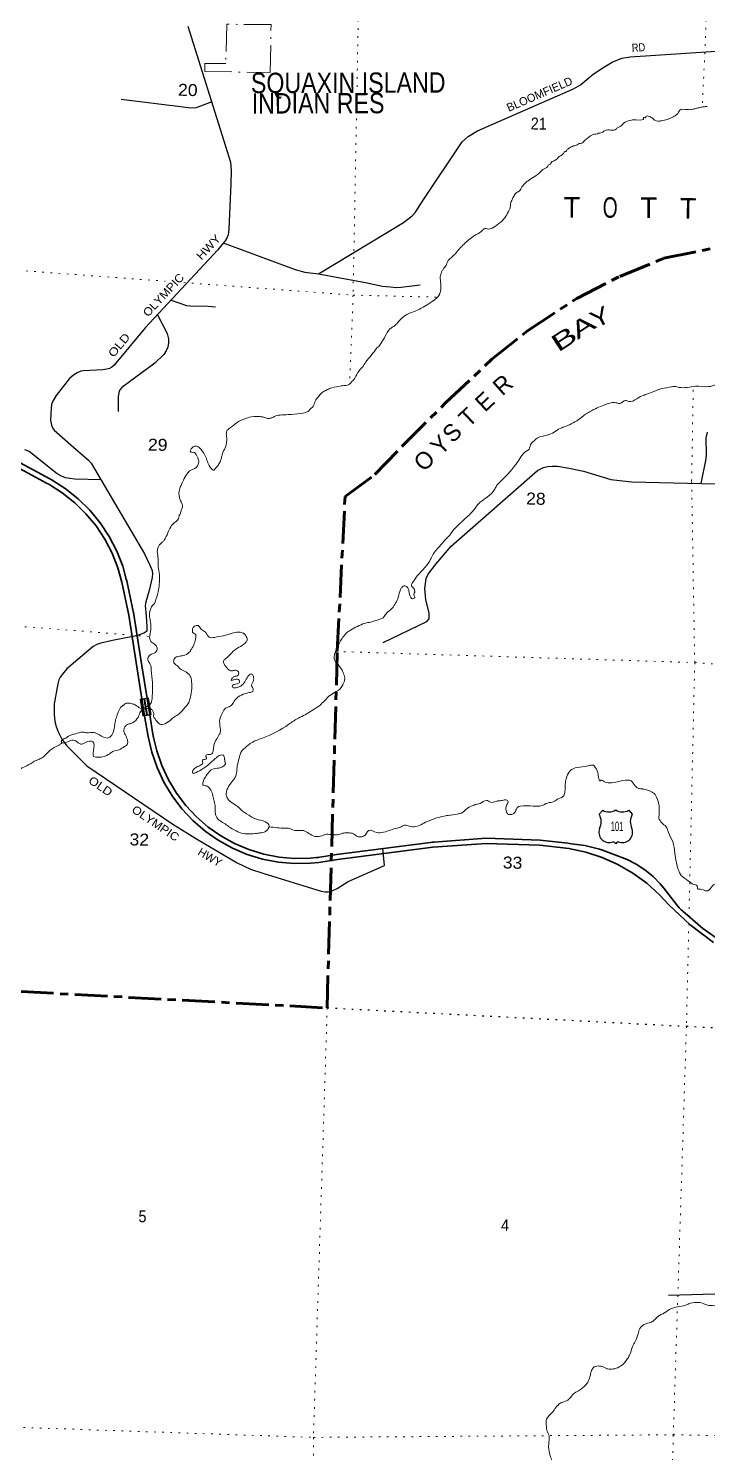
# Model space of a CAD drawing. Header units: feet. Extents: x -751810 to -497223, y -177792 to 12311.
# Drawn here: x -523419 to -513435, y -152793 to -131836 of the extents above; entities that cross this region are included whole.
import ezdxf
from ezdxf.enums import TextEntityAlignment as Align

# ---------------------------------------------------------------- set-up
doc = ezdxf.new("R2010")
doc.units = ezdxf.units.FT
doc.header["$LTSCALE"] = 80
for name, pattern in [('DOT_DASHED', [7.7, 5, -1.2, 0.3, -1.2]), ('DOTTED', [1.5, 0.3, -1.2]), ('LONG_DASH_SHORT_DASH', [9.9, 6, -1.2, 1.5, -1.2])]:
    doc.linetypes.add(name, pattern=pattern)
for name, color, linetype, lineweight in [('11', 7, 'LONG_DASH_SHORT_DASH', 60), ('16', 7, 'Continuous', 25), ('20', 7, 'Continuous', 70), ('29', 7, 'Continuous', 25), ('39', 7, 'Continuous', 13), ('44', 7, 'DOT_DASHED', 13), ('57', 7, 'Continuous', 13), ('6', 7, 'DOTTED', 25), ('7', 7, 'DOTTED', 13)]:
    doc.layers.add(name, color=color, linetype=linetype, lineweight=lineweight)
doc.layers.add('30', color=7, linetype='Continuous')
doc.layers.add('41', color=7, linetype='Continuous')

msp = doc.modelspace()

# ---------------------------------------------------------------- linework, layer by layer
at = {"layer": '11'}
msp.add_lwpolyline([(-524320.78, -145967), (-519029.68, -146250.96), (-518878, -140999.2), (-518764.12, -138721.2), (-518327.53, -138400.9), (-517913.69, -137972.45), (-517286.21, -137345.04), (-516604.09, -136702.67), (-516081.83, -136284.63), (-515357.11, -135808.48), (-514726.32, -135485.49), (-514076.62, -135217.35), (-513367.33, -135073.45)], dxfattribs=at)
at = {"layer": '16'}
for p, q in [((-515027.68, -143400.48), (-514976.37, -143341.72)), ((-514784.61, -143335.75), (-514784.89, -143335.95)), ((-514592.52, -143341.63), (-514541.13, -143400.48))]:
    msp.add_line(p, q, dxfattribs=at)
for centre, radius, start, end in [((-514885.29, -143184.06), 182.07, 239.97227, 303.45418), ((-514683.51, -143184.56), 181.52, 236.33975, 300.08743), ((-514683.52, -143184.06), 182.07, 236.54582, 236.59441), ((-515220.66, -143511.11), 222.05, 332.97043, 29.75871), ((-514348.16, -143511.11), 222.05, 150.24129, 207.02957), ((-514881.47, -143666.01), 151.42, 159.09177, 283.81923), ((-514687.35, -143666.01), 151.42, 256.18077, 20.90823)]:
    msp.add_arc(centre, radius, start, end, dxfattribs=at)
for centre, major_axis, start_param, end_param in [((-514826.13, -143864.83), (-19.56, 51.67), 4.95877769, 6.28318531), ((-514742.68, -143864.83), (19.56, 51.67), 0, 1.32637542)]:
    msp.add_ellipse(centre, major_axis=major_axis, ratio=0.929097, start_param=start_param, end_param=end_param, dxfattribs=at)
at = {"layer": '20', "lineweight": 35}
for points in [[(-523055.49, -138494.36), (-523077.69, -138480.18), (-523105.49, -138464.85), (-523972.37, -137998.86), (-524251.4, -137837.97), (-524273.07, -137825.48), (-524301.4, -137804.64), (-524447.59, -137697.12), (-524690.5, -137483.24), (-524909.73, -137245.15), (-525102.87, -136985.45), (-525267.81, -136706.98), (-525402.74, -136412.8), (-525506.17, -136106.12), (-525576.99, -135790.31), (-525614.4, -135468.83), (-525617.7, -135172.02), (-525618, -135145.44), (-525616.47, -135122.02), (-525598.81, -134851.88), (-525537.36, -134415.96), (-525017.77, -131441.87)], [(-514751.89, -144138.33), (-514983.51, -144035.1), (-515224.66, -143956.64), (-515472.68, -143903.83), (-515899.76, -143855.04), (-516687.25, -143829.19), (-517473.13, -143885.8), (-518877.63, -144066.86), (-519148.39, -144108.61), (-519271.35, -144120.68), (-519508.27, -144125), (-519744.33, -144104.53), (-519976.97, -144059.5), (-520203.62, -143990.39), (-520421.81, -143897.97), (-520629.14, -143783.25), (-520823.35, -143647.49), (-521002.3, -143492.17), (-521164.03, -143319), (-521306.78, -143129.87), (-521428.97, -142926.85), (-521529.28, -142712.18), (-521606.59, -142488.19), (-521660.07, -142257.35), (-521711.51, -141949.81), (-521828.08, -141227.81), (-521944.08, -140471.49), (-522047.14, -139983.29), (-522105.63, -139774.4), (-522190.66, -139557.82), (-522297.87, -139351.33), (-522426.07, -139157.17), (-522573.87, -138977.47), (-522739.64, -138814.21), (-522921.57, -138669.17), (-523092.67, -138559.91), (-523117.57, -138544.01), (-523142.67, -138530.41), (-524009.04, -138064.7)], [(-513159.1, -145321.6), (-513504.35, -145081.45), (-513797.61, -144828.12), (-513822.7, -144806.44), (-513847.61, -144782.11), (-513851.76, -144777.97), (-513853.33, -144776.04), (-513873.27, -144751.48), (-513892.88, -144726.04), (-514075.35, -144489.39), (-514129.05, -144425.51), (-514236.44, -144316.96), (-514354.6, -144220.22), (-514482.21, -144136.37), (-514617.9, -144066.32), (-514978.78, -143927.91), (-515023.54, -143913.76), (-515240.55, -143860.01), (-515436.99, -143832.71), (-515462.4, -143829.18), (-515486.99, -143826.37), (-515893.35, -143779.96), (-516688.72, -143753.85), (-517457.76, -143809.24), (-517482.25, -143811), (-517507.76, -143814.29), (-518888.19, -143992.24), (-519134.87, -144030.28), (-519158.15, -144033.87), (-519184.87, -144036.5), (-519276.67, -144045.52), (-519505.69, -144049.69), (-519733.9, -144029.9), (-519958.79, -143986.36), (-520177.9, -143919.56), (-520388.83, -143830.22), (-520589.26, -143719.32), (-520777, -143588.07), (-520949.99, -143437.93), (-521106.34, -143270.52), (-521244.34, -143087.68), (-521362.46, -142891.42), (-521459.43, -142683.89), (-521534.17, -142467.36), (-521580.08, -142269.21), (-521585.87, -142244.2), (-521590.05, -142219.21), (-521636.93, -141938.88), (-521753.64, -141216.12), (-521869.92, -140457.98), (-521968.38, -139991.54), (-521973.63, -139966.67), (-521980.67, -139941.54), (-522034.14, -139750.56), (-522122.05, -139526.65), (-522232.9, -139313.15), (-522365.45, -139112.41), (-522518.26, -138926.62), (-522689.65, -138757.82), (-522877.74, -138607.87), (-523055.49, -138494.36)], [(-513347, -145289.19), (-513687.84, -145029.57), (-513999.67, -144735.75), (-514138.85, -144584.09), (-514327.23, -144414.34), (-514532.33, -144265.21), (-514751.89, -144138.33)]]:
    msp.add_lwpolyline(points, dxfattribs=at)
at = {"layer": '29'}
for points in [[(-521075.19, -131803.77), (-520520.44, -133567.8), (-520448.12, -133805), (-520438.23, -133928.12), (-520441.68, -134123.82), (-520473.71, -134788.09), (-520485.54, -134874.87), (-520514.53, -134939.58), (-520634.04, -135092.95), (-521705.56, -136243.34), (-522158.27, -136790.64), (-522195.45, -136821.64), (-522229.95, -136839.39), (-522268.38, -136851.23), (-522326.61, -136858.49), (-522610.78, -136871.99), (-522650.77, -136880.81), (-522703.01, -136902.5), (-522759.18, -136938.01), (-522820.28, -136989.59), (-523013.98, -137238.56), (-523061.75, -137320.65), (-523078.5, -137366.02), (-523087.76, -137424.95), (-523097.23, -137600.73), (-523081.46, -137675.69), (-523066.67, -137715.14), (-523039.12, -137748.49), (-522757.54, -137995.17), (-522535.47, -138188.52), (-522495.95, -138233.45), (-521714.09, -139567.51), (-521627.77, -139742.74), (-521602.14, -139813.75), (-521594.26, -139857.14), (-521600.17, -139916.31), (-521643.06, -140105.24), (-521694.78, -140271.35), (-521701.35, -140326.17), (-521690.04, -140483.7), (-521680.68, -140637.16), (-521678.52, -140682.6), (-521679.5, -140696.41), (-521688, -140709.66), (-521699.21, -140721.07), (-521723.85, -140735.86), (-521778.06, -140754.6), (-521856.34, -140777.5), (-522183.75, -140844.76), (-522357.07, -140882.8), (-522412.26, -140901.54), (-522469.25, -140932.87), (-522853.79, -141261.51), (-522900.91, -141315.11), (-522952.35, -141383.8), (-522972.06, -141423.25), (-522988.39, -141479.09), (-523041.99, -141776.75), (-523044, -141934.11), (-523032.17, -142034.7), (-523011.61, -142108.07), (-522982.9, -142184.6), (-522927.71, -142293.09), (-522853.51, -142391.04), (-522562.76, -142688.3), (-521295.22, -143546.19), (-520948.68, -143763.67), (-520348.8, -144116.42), (-520152.38, -144206.34), (-519974.89, -144265.77), (-519113.74, -144534.04), (-519061.36, -144541.66), (-519009.14, -144541.66), (-518966.75, -144531.8), (-518942.38, -144522.73), (-518881.99, -144492.35), (-518718.54, -144391.24), (-518184.73, -144153.89), (-518207.03, -143904.43)], [(-519152.75, -135447.99), (-517905.69, -134688.93), (-517778.31, -134595.09), (-517728.86, -134540.7), (-517615.97, -134364.3), (-517043.17, -133505.3), (-516954.62, -133424.18), (-516818.43, -133340.86), (-515406.13, -132726.05), (-515304.48, -132665.43), (-515118.24, -132507.88), (-514961.65, -132403.29), (-514834.76, -132333.13), (-514694.01, -132274.19), (-514572.29, -132250.41), (-513306.58, -132169.82)], [(-520725.09, -132917.03), (-520956.02, -133002.23), (-520993.09, -133010.57), (-521064.9, -133004.98), (-522058.26, -132880.26)], [(-520554.61, -134991.02), (-519497.2, -135384.66), (-519357.48, -135423.67), (-519152.75, -135447.99)], [(-519152.75, -135447.99), (-518463.57, -135571.57), (-518211.56, -135627.33), (-518096.99, -135639.06), (-518022.78, -135646.46), (-517939.15, -135642.87), (-517660.86, -135607.92)], [(-521322.57, -135832.16), (-521098.2, -135910.04), (-521043.09, -135918.65), (-520777.28, -135922.66), (-520670.86, -135933.93)], [(-521523.37, -136047.74), (-521380.16, -136325.47), (-521362.25, -136401.97), (-521359.86, -136454.57), (-521371.81, -136526.29), (-521394.11, -136578.87), (-521429.16, -136631.49), (-521560.92, -136759.17), (-522045.7, -137120.42), (-522074.92, -137154.59), (-522091.1, -137192.15), (-522102.28, -137256.51), (-522100.89, -137470.09)], [(-513529.34, -138533.33), (-513453.73, -138170.68), (-513450.04, -138104.27), (-513454.17, -137862.45), (-513433.31, -137774.33)], [(-522352.33, -138478.51), (-522739.72, -138467.48), (-522813.39, -138460.71), (-522872.52, -138446.9), (-522933.63, -138423.23), (-522996.08, -138388.64), (-523411.18, -138063.13), (-523470.75, -138036.64)], [(-518202.01, -140871.65), (-517559.76, -140562.69), (-517526.84, -140521.44), (-517529.82, -140442.73), (-517575.81, -140237.87), (-517588.97, -140076.74), (-517570.28, -139931.83), (-517541.18, -139866.34), (-517431.25, -139718.11), (-517201.84, -139455.11), (-515937.08, -138341.38), (-515844.51, -138295.53), (-515787.16, -138281.19), (-515720.25, -138276.41), (-515638.94, -138277.87), (-515466.94, -138305.1), (-515256.39, -138349.87), (-514857.37, -138474.75), (-514546.14, -138508.33), (-511891.55, -138573.61)], [(-513154.26, -150457.76), (-513843.52, -150476.46), (-514010.78, -150480.75)]]:
    msp.add_lwpolyline(points, dxfattribs=at)
at = {"layer": '39'}
for p, q in [((-513804.91, -133024.97), (-513760.3, -133025.84)), ((-518192.69, -136402.31), (-518267.04, -136513.61)), ((-518296.76, -136535.05), (-518267.04, -136513.61)), ((-522939.35, -142356.74), (-522929.1, -142345.27))]:
    msp.add_line(p, q, dxfattribs=at)
for points in [[(-514026.17, -133176.84), (-513978.66, -133157.13), (-513940.82, -133135.02), (-513886.78, -133101.87), (-513862.12, -133066.84), (-513842.85, -133037.3), (-513804.91, -133024.97)], [(-513621.29, -133016.51), (-513673.97, -133028.98), (-513756.01, -133025.92)], [(-513621.29, -133016.51), (-513574.63, -133005.33), (-513540.99, -132998.47), (-513493.26, -132988.22), (-513438.94, -132983.35)], [(-514026.17, -133176.84), (-514112.14, -133192.85), (-514136.4, -133198.38), (-514230.37, -133172.16), (-514238.19, -133161.91), (-514342.3, -133139.51), (-514340.42, -133145.6), (-514366.61, -133147.04), (-514378.77, -133150.82), (-514374.88, -133156.95), (-514488.06, -133180.7), (-514554.5, -133183.29), (-514670.24, -133231.18), (-514719.57, -133278.49), (-514760.24, -133297.77), (-514772.61, -133311.62), (-514948.27, -133340.07), (-514985.04, -133365.48), (-515051.84, -133384.19), (-515057.96, -133388.09), (-515094.28, -133393.36), (-515204.25, -133453.46), (-515253.5, -133496.75), (-515298.45, -133528.03), (-515322.62, -133529.52), (-515351.22, -133549.05), (-515403.86, -133564.04), (-515471.02, -133598.87), (-515503.77, -133624.37), (-515516.28, -133644.25), (-515528.4, -133646.01), (-515553.24, -133677.72), (-515635.05, -133738.45), (-515641.31, -133748.38), (-515737.38, -133816.86), (-515747.84, -133834.77), (-515774.19, -133844.28), (-515782.69, -133864.25), (-515858.16, -133911), (-515874.65, -133928.78), (-516054.68, -134063.98), (-516174.08, -134186.37), (-516188.78, -134214.27), (-516221, -134240.53)], [(-516221, -134240.53), (-516263.86, -134268.83), (-516278.78, -134298.33), (-516298.07, -134327.87), (-516305.42, -134354.04), (-516312.57, -134365.28)], [(-516312.57, -134365.28), (-516325.6, -134396.75), (-516341.78, -134491.14), (-516360.68, -134527.01), (-516415.1, -134622.59), (-516452.24, -134664.12), (-516554.61, -134744.54), (-516656.13, -134786.7), (-516720.42, -134783.3), (-516741.02, -134805.02), (-516837, -134869.46), (-516996.61, -134990.99), (-517130.57, -135135.24), (-517147.11, -135155.04), (-517256.22, -135267.57), (-517277.44, -135317.5), (-517323.11, -135381.01), (-517344.07, -135418.86), (-517363.78, -135491), (-517357.97, -135591.9), (-517354.88, -135634.31), (-517364.84, -135720.76), (-517396.3, -135778.54), (-517515.12, -135874.73), (-517724.9, -135991.14), (-517856.9, -136046.75), (-517936.61, -136103.48), (-518047.82, -136219.99), (-518100.86, -136253.12), (-518177.98, -136374.41), (-518192.69, -136402.31)], [(-518296.76, -136535.05), (-518381.2, -136648.17), (-518457.7, -136741.26), (-518509.7, -136818.75), (-518559.17, -136872.1), (-518621.94, -136981.6), (-518663.32, -137033.11), (-518728.83, -137084.11), (-518803.45, -137092.58), (-518821.64, -137096.21), (-518961.04, -137123.45), (-519026.02, -137150.26), (-519078.96, -137179.35), (-519171.5, -137270.07), (-519209.21, -137337.79), (-519247.14, -137415.58), (-519277.8, -137437.09), (-519292.36, -137458.95), (-519308.72, -137470.68), (-519414.03, -137502.68), (-519599.46, -137518.84), (-519718.27, -137524.33), (-519780.91, -137537.09), (-519829.7, -137560.22), (-519850, -137567.85), (-519890.43, -137577.05), (-519972.38, -137553.11), (-520024.57, -137547.96), (-520175.64, -137556.79), (-520252.75, -137587.38), (-520293.28, -137600.61), (-520436.32, -137700.32), (-520495.74, -137749.43), (-520510.93, -137799.49), (-520502.84, -137888.35), (-520507.58, -137920.5), (-520517, -137982.78), (-520561.33, -138076.56), (-520580.99, -138146.68), (-520583.13, -138152.68), (-520627.85, -138264.58), (-520671.15, -138312.03), (-520695.81, -138335.68), (-520733.48, -138310.69), (-520779.91, -138227.04), (-520854.8, -138066.2), (-520890.05, -138023.11), (-520937.51, -137985.8), (-520961.55, -137981.25), (-521024.81, -138022.22), (-521039.69, -138058.18), (-521009.89, -138074.95), (-520979.68, -138073.57), (-520960.12, -138098.19), (-520950.42, -138114.53), (-520929.15, -138153.27), (-520916.51, -138218.05), (-520923.16, -138246.12), (-520952.43, -138295.89), (-521041.96, -138342.33), (-521087.27, -138389.73), (-521141.6, -138481.27), (-521179.76, -138569.13), (-521203.58, -138645.21), (-521188.29, -138772.53), (-521163.35, -138827.49), (-521155.85, -138851.83), (-521167.29, -138914.07), (-521203.3, -138995.93), (-521203.17, -138989.89), (-521203.52, -139006.01), (-521272.11, -139105.31), (-521370, -139256.38), (-521424.73, -139366.05), (-521451.59, -139397.73), (-521507.22, -139456.99), (-521524.6, -139515.06), (-521516.64, -139609.97), (-521511.82, -139755.2), (-521494.25, -139870.46), (-521495.5, -140017.57), (-521512.03, -140128.07), (-521557.51, -140274.23), (-521568.09, -140298.19), (-521586.6, -140315.93), (-521592.76, -140321.84), (-521622.03, -140371.6), (-521637.31, -140425.7), (-521638.78, -140492.18), (-521624.48, -140573.11), (-521623.45, -140708.18), (-521632.25, -140832.95), (-521618.67, -140855.42), (-521571.16, -140890.7)], [(-517772.68, -140230.94), (-517758.47, -140225.2), (-517738.09, -140213.55), (-517753.28, -140172.91), (-517739.98, -140116.76), (-517741.85, -140110.67), (-517741.58, -140098.58), (-517786.53, -140039.17), (-517786.04, -140017), (-517767.18, -139983.15), (-517698.64, -139885.86), (-517585.28, -139763.34), (-517508.3, -139648.1), (-517468.39, -139572.37), (-517373.31, -139457.52), (-517301.02, -139372.41), (-517224.79, -139291.42), (-517189.49, -139241.79), (-516998.11, -139048.4), (-516975.51, -139026.71), (-516899.5, -138955.79), (-516802.23, -138832.93), (-516689.58, -138742.64), (-516615.81, -138681.76), (-516566.13, -138618.33), (-516536.81, -138566.55), (-516472.92, -138497.39), (-516225.16, -138210.48), (-516082.71, -138046.26), (-516072.52, -138040.44), (-516036.59, -137962.6), (-515962.47, -137885.6), (-515941.91, -137865.88), (-515899.24, -137846.64), (-515775.83, -137815.05), (-515763.67, -137811.28), (-515576.36, -137710.51), (-515523.63, -137691.5), (-515307.78, -137573.21), (-515199.42, -137494.92), (-515083.33, -137430.93), (-514983.82, -137388.73), (-514833.91, -137341.58), (-514767.65, -137347.04), (-514719.58, -137356.14), (-514642.09, -137309.44), (-514594.15, -137324.59), (-514472.57, -137284.89), (-514368.77, -137230.69), (-514350.54, -137225.04), (-514105.14, -137135.61), (-513965.78, -137110.4), (-513915.33, -137103.44), (-513853.26, -137116.87), (-513611.53, -137101.93), (-513418.5, -137106.11), (-513359.92, -137095.29), (-513311.17, -137074.17), (-513268.51, -137054.93), (-513215.21, -137043.17)], [(-521007.21, -142765.24), (-521007.7, -142787.39), (-520991.8, -142795.8), (-520953.33, -142784.53), (-520859.63, -142732.14), (-520788.1, -142681.28), (-520656.83, -142567.21), (-520595.66, -142530.23), (-520557.41, -142529.04), (-520534.72, -142594.03), (-520530.96, -142606.2), (-520529.62, -142636.46), (-520521.8, -142646.71), (-520563.13, -142696.21), (-520619.96, -142719.17), (-520721.03, -142741.18), (-520764.02, -142774.52), (-520818.03, -142851.95), (-520836.75, -142879.77), (-520854.17, -142939.86), (-520854.76, -142966.05), (-520842.87, -142974.36), (-520800.82, -142983.33), (-520761.24, -143012.41), (-520698.33, -143168.96), (-520694.7, -143187.18), (-520676.48, -143272.22), (-520672.72, -143375.09), (-520657.85, -143429.84), (-520614.86, -143487.19), (-520547.39, -143528.96), (-520476.12, -143580.89), (-520364.92, -143645.77), (-520263.17, -143684.25), (-520217.03, -143689.27), (-520086.15, -143684.04), (-520015.56, -143675.48), (-519934.6, -143653.04), (-519893.4, -143609.59), (-519880.67, -143579.63), (-519884.15, -143555.37), (-519891.97, -143545.12), (-519935.49, -143511.93), (-520079.36, -143468.52), (-520150.95, -143430.69), (-520269.97, -143355.56), (-520378.51, -143260.51), (-520467.64, -143198.12), (-520504.64, -143142.9), (-520511.61, -143094.38), (-520477.16, -142992.33), (-520458.4, -142962.51), (-520390, -142871.26), (-520366.76, -142821.38), (-520357.64, -142773.2), (-520357.38, -142761.12), (-520316.54, -142552.38), (-520297.1, -142492.33), (-520208.55, -142399.51), (-520141.03, -142348.56), (-519970.45, -142275.65), (-519591.87, -142076.22), (-519451.04, -141984.53), (-519351.4, -141936.29), (-519245.32, -141870.05), (-519137.11, -141797.82), (-518987.02, -141651.9), (-518895.25, -141595.43), (-518802.76, -141506.73), (-518796.41, -141492.76), (-518777.38, -141450.84), (-518770.1, -141394.56), (-518794.41, -141311.4), (-518825.24, -141250.27), (-518907.4, -141145.7), (-518921.03, -141125.25), (-518924.12, -141082.85), (-518878.72, -140940.73), (-518797.05, -140795.35), (-518737.17, -140726.11), (-518686.14, -140692.94), (-518472.66, -140590.73), (-518385.71, -140570.43), (-518276.38, -140538.53), (-518188.75, -140488.01), (-518184.56, -140480.04), (-518073.43, -140367.55), (-518021.51, -140294.1), (-517981.3, -140204.27), (-517950.69, -140094.07), (-517923.7, -140056.36), (-517895.15, -140038.83), (-517873.12, -140043.34), (-517835.68, -140078.41), (-517824.38, -140112.92), (-517796.41, -140212.29), (-517772.68, -140230.94)], [(-521280.64, -141124.73), (-521272.2, -141106.77), (-521233.42, -141081.4), (-521195.04, -141074.17), (-521178.87, -141070.48), (-521140.48, -141063.25), (-521059.03, -141018.64), (-521021.72, -140969.06), (-520957.61, -140799.12), (-520960.78, -140760.76), (-521006.13, -140719.47), (-521009.61, -140695.21), (-520996.53, -140649.13), (-520951.66, -140621.88), (-520923.52, -140622.49), (-520913.64, -140630.76), (-520876.51, -140679.94), (-520815.07, -140721.58), (-520764.36, -140793.21), (-520683.98, -140796.97), (-520441.31, -140739.72), (-520402.85, -140728.46), (-520308.16, -140722.43), (-520246.28, -140743.92), (-520226.66, -140766.52), (-520201.91, -140829.54), (-520220.9, -140869.44), (-520274.16, -140912.63), (-520382.24, -140978.83), (-520485.05, -141079.4), (-520495.33, -141089.26), (-520550.87, -141144.5), (-520514.58, -141231.95), (-520483.17, -141266.9), (-520431.39, -141290.18), (-520384.92, -141281.1), (-520335.01, -141298.31), (-520329.25, -141310.53), (-520344.44, -141360.59), (-520362.66, -141366.24), (-520395.02, -141373.6), (-520427.81, -141401.12), (-520438.31, -141421.05), (-520428.48, -141431.33), (-520408.15, -141421.69), (-520398.1, -141421.91), (-520365.71, -141412.53), (-520331.62, -141417.29), (-520316.02, -141439.81), (-520318.44, -141457.89), (-520330.76, -141469.72), (-520415.97, -141502.15), (-520422.31, -141516.12), (-520416.64, -141532.37), (-520352.3, -141533.75), (-520297.52, -141512.77), (-520275, -141495.11), (-520237.78, -141449.55), (-520193.86, -141373.91), (-520169.11, -141346.23), (-520146.68, -141332.6), (-520124.83, -141345.17), (-520111.52, -141379.72), (-520109.68, -141387.82), (-520108.48, -141424.13), (-520138.45, -141506.12), (-520115.4, -141554.99), (-520122.23, -141591.12), (-520168.93, -141610.27), (-520262, -141634.46), (-520357.8, -141690.85), (-520405.47, -141754.32), (-520452.96, -141809.73), (-520522.04, -141840.49), (-520536.43, -141854.29), (-520544.78, -141868.22), (-520601.7, -141985.91), (-520608.85, -142036.14), (-520597.36, -142153.29), (-520602.51, -142203.57), (-520613.04, -142225.51), (-520684.27, -142352.97), (-520697.76, -142417.18), (-520705, -142471.44), (-520721.93, -142509.37), (-520744.31, -142520.98), (-520768.44, -142520.45), (-520798.7, -142523.84), (-520813.12, -142539.65), (-520803.61, -142564.04), (-520810.17, -142588.09), (-520816.25, -142589.97), (-520860.8, -142603.12), (-520859.94, -142655.55), (-520874.33, -142669.34), (-520984.38, -142733.47), (-521007.21, -142765.24)], [(-521571.16, -140890.7), (-521532.07, -140941.93), (-521531.13, -140990.33), (-521553.92, -141020.07), (-521633.18, -141056.65), (-521655.93, -141084.39), (-521660.13, -141092.36), (-521662.9, -141126.56), (-521618.61, -141216.19), (-521613.96, -141278.78), (-521597.88, -141460.53), (-521598.36, -141664.09), (-521608.06, -141738.45), (-521631.15, -141782.3), (-521637.44, -141787.32)], [(-521580.38, -141962.95), (-521534.06, -142030.29), (-521488.75, -142073.59), (-521452.69, -142080.42), (-521367.35, -142041.95), (-521355.11, -142034.15), (-521289.52, -141979.13), (-521222.23, -141938.26), (-521113.08, -141823.71), (-521069.65, -141770.22), (-521046.1, -141706.23), (-521021.26, -141583.82), (-521022.21, -141444.73), (-521040.57, -141365.73), (-521069.97, -141330.83), (-521115.5, -141297.59), (-521189.09, -141259.73), (-521224.48, -141222.68), (-521279.7, -141173.12), (-521285.2, -141148.81), (-521280.64, -141124.73)], [(-521637.44, -141787.32), (-521777.26, -141839.61), (-521848.57, -141789.7), (-521894.51, -141774.61), (-521968.72, -141764.94), (-521990.97, -141770.51), (-522019.61, -141792.06), (-522031.86, -141799.86), (-522113.3, -141935.16), (-522139.17, -142013.21), (-522160.08, -142139.73), (-522188.09, -142223.79), (-522225.22, -142265.31), (-522247.6, -142276.93), (-522281.74, -142274.17), (-522403.18, -142217.13), (-522451.04, -142197.96), (-522567.74, -142199.48), (-522623.91, -142192.22), (-522729.04, -142216.16), (-522808.04, -142240.66), (-522893.55, -142287.19), (-522899.63, -142289.07), (-522934.98, -142340.71), (-522909.06, -142351.35), (-522872.74, -142346.09), (-522801.65, -142315.36), (-522725.29, -142319.03), (-522651.91, -142366.96), (-522583.02, -142344.27), (-522472.17, -142334.56), (-522455.14, -142383.31), (-522466.58, -142536.24), (-522462.82, -142548.41), (-522428.87, -142559.22), (-522326.19, -142555.39), (-522291.79, -142546.06), (-522244.92, -142518.85), (-522214.32, -142499.35), (-522167.44, -142472.15), (-522086.52, -142451.72), (-522007, -142403.05), (-521976.43, -142385.56), (-521961.73, -142357.67), (-521964.68, -142309.22), (-521993.14, -142232.02), (-522016.16, -142181.13), (-522013.34, -142144.92), (-521994.31, -142103.01), (-521953.47, -142075.67), (-521927.16, -142068.17), (-521913, -142064.45), (-521864.11, -142037.28), (-521795.76, -141948.05), (-521761.98, -141876.23), (-521627.73, -141842.69)], [(-521580.38, -141962.95), (-521578.4, -141941.2), (-521577.52, -141916.45), (-521586.77, -141890.66), (-521597.08, -141871.64), (-521609.57, -141859.4), (-521619.79, -141850.49), (-521627.73, -141842.69)], [(-522939.35, -142356.74), (-522970.14, -142384.29), (-523012.8, -142403.53), (-523125.12, -142479.72), (-523205.33, -142558.61), (-523237.99, -142580.07), (-523298.84, -142602.95), (-523423.14, -142674.85), (-523510.54, -142715.29), (-523616.96, -142797.64), (-523694.62, -142852.41), (-523748.01, -142901.64), (-523766.77, -142931.47), (-523787.82, -142973.35), (-523790.09, -143076.09), (-523790.32, -143086.16), (-523804.17, -143166.49), (-523835.57, -143222.24), (-523946.42, -143322.65), (-523956.92, -143342.58), (-523984.62, -143412.52), (-523990.38, -143491), (-523995.38, -143535.23), (-524008.11, -143565.19), (-524044.97, -143594.63), (-524083.39, -143603.88), (-524244.34, -143604.44), (-524290.41, -143595.39), (-524366.36, -143573.6), (-524422.08, -143636.89), (-524430.47, -143652.84), (-524466.17, -143720.59), (-524497.22, -143760.24), (-524533.68, -143771.55), (-524745.42, -143795.21), (-524802.12, -143812.12), (-524857.43, -143857.28), (-524908.45, -143890.45), (-524993.8, -143928.92), (-525077.48, -143983.55), (-525101.91, -143997.13), (-525285.86, -144037.51), (-525302.04, -144041.2), (-525365.66, -144098.27), (-525471.95, -144083.9), (-525484.28, -144095.72), (-525554.47, -144176.84), (-525600.89, -144274.6), (-525605.36, -144294.66), (-525574.44, -144351.76), (-525533.19, -144396.99), (-525519.61, -144419.45), (-525518.4, -144455.77), (-525535.29, -144491.67), (-525551.68, -144505.43), (-525588.15, -144516.74), (-525650.06, -144587.97), (-525670.4, -144597.6), (-525714.36, -144584.56), (-525751.94, -144555.54), (-525843.36, -144505.2), (-525851.27, -144498.98), (-525953.54, -144393.99), (-525975.53, -144387.46), (-526035.31, -144452.69), (-526048.09, -144484.66), (-526063.89, -144562.93), (-526103.84, -144640.67), (-526139.04, -144686.27), (-526187.7, -144703.36), (-526211.6, -144692.77), (-526263.08, -144655.38), (-526316.91, -144634.07), (-526340.28, -144599.3), (-526428.13, -144478.49), (-526430.01, -144472.41), (-526443.64, -144451.95), (-526485.64, -144440.97), (-526567.98, -144435.17), (-526616.55, -144448.23), (-526661.5, -144479.51), (-526709.22, -144544.99), (-526732.75, -144608.99), (-526753.31, -144628.7), (-526849.95, -144632.66), (-526882.12, -144631.98), (-526910.49, -144641.44), (-526987.37, -144752.66), (-527045.86, -144850.15), (-527072.27, -144861.68), (-527116.5, -144860.73), (-527124.5, -144858.54), (-527162.87, -144865.78), (-527232.26, -144910.64), (-527307.41, -144943.29), (-527342.08, -144964.71), (-527436.57, -145053.37)], [(-519881.47, -143585.21), (-519643.86, -143604.9), (-519589.62, -143608.08), (-519499.77, -143638.24), (-519459.6, -143641.12), (-519377.12, -143640.88), (-519297.55, -143680.9), (-519210.02, -143725.12), (-519129.5, -143722.82), (-519038.36, -143694.55), (-518946, -143702.59), (-518859.41, -143698.41), (-518782.47, -143675.89), (-518716.03, -143673.29), (-518641.91, -143686.99), (-518580.47, -143728.63), (-518522.21, -143731.89), (-518512.11, -143730.1), (-518491.86, -143724.49), (-518413.5, -143637.5), (-518297.55, -143670.24), (-518196.84, -143664.34), (-517996.36, -143604.18), (-517957.94, -143594.93), (-517888.82, -143562.16), (-517818.71, -143575.76), (-517774.66, -143584.78), (-517580.07, -143518.44), (-517429.9, -143459.2), (-517308.46, -143425.54), (-517225.71, -143413.22), (-517213.6, -143411.47), (-517084.38, -143390.07), (-517041.85, -143376.88), (-517009.06, -143349.37), (-516986.44, -143327.69), (-516882.56, -143269.47), (-516819.79, -143250.67), (-516779.35, -143241.46), (-516681.81, -143197.21), (-516669.79, -143199.49), (-516638.02, -143218.31), (-516606, -143225.05), (-516523.07, -143204.68), (-516468.65, -143199.8), (-516454.53, -143198.09), (-516385.98, -143191.51), (-516370.22, -143205.96), (-516370.79, -143232.15), (-516393.94, -143278.01), (-516398.58, -143306.13), (-516384.16, -143381), (-516370.44, -143397.43), (-516352.47, -143403.86), (-516328.35, -143404.38), (-516300.02, -143396.93), (-516271.33, -143373.37), (-516233.67, -143307.67), (-516225.36, -143295.76), (-516188.85, -143282.44), (-515997.67, -143278.51), (-515985.6, -143278.76), (-515874.84, -143273.1), (-515789.5, -143234.63), (-515694.5, -143214.51), (-515621.05, -143167.72), (-515560.11, -143140.83), (-515549.74, -143126.94), (-515532.36, -143068.86), (-515527.84, -142956.09), (-515509.84, -142869.81), (-515465.42, -142772.01), (-515422.35, -142734.64), (-515381.73, -142717.39), (-515234.42, -142696.38), (-515091.67, -142699.46), (-515087.87, -142709.63), (-515074.15, -142726.04), (-515053.11, -142774.87), (-515036.76, -142853.83), (-515013.8, -142906.74), (-515001.5, -142896.92), (-514977.56, -142905.5), (-514756.66, -142922.37), (-514599.2, -142897.56), (-514569.13, -142902.24), (-514543.39, -142920.94), (-514480.75, -142998.88), (-514447.02, -143019.76), (-514390.86, -143027.02), (-514378.84, -143029.29), (-514259.01, -143068.16), (-514225.27, -143089.05), (-514199.8, -143119.83), (-514152.32, -143245.82), (-514144.85, -143362.89), (-514152.99, -143457.44)], [(-514152.99, -143457.44), (-514108.26, -143526.94), (-514045.14, -143582.72), (-514008.81, -143668.15), (-513945.46, -143804.57), (-513914.94, -143970.5), (-513852.63, -144243.94), (-513839.22, -144274.47), (-513740.62, -144363.26), (-513665.43, -144419.31), (-513651.53, -144427.67), (-513585.81, -144457.31), (-513576.69, -144499.83), (-513556.63, -144502.29), (-513518.47, -144505.13), (-513448.6, -144528.8), (-513379.11, -144479.92), (-513348.06, -144440.28), (-513327.68, -144428.63), (-513261.33, -144430.06), (-513225.5, -144446.96), (-513184.08, -144484.14), (-513170.68, -144514.66), (-513130.91, -144535.67), (-513100.66, -144532.29), (-513092.62, -144532.47), (-513022.61, -144550.11), (-512978.15, -144540.99), (-512947.83, -144544.89)], [(-510634.16, -150128.23), (-510833.85, -150333.52), (-510980.71, -150515.76), (-511015.74, -150553.3), (-511105.86, -150625.92), (-511207.91, -150692.24), (-511305.53, -150740.51), (-511493.95, -150800.92), (-511609.49, -150840.75), (-511793.7, -150893.2), (-511836.05, -150898.33), (-512007.44, -150916.79), (-512190.04, -150896.72), (-512196.02, -150894.58), (-512374.65, -150876.6), (-512454.67, -150856.73), (-512602.68, -150819.26), (-512710.45, -150780.66), (-512796.63, -150766.7), (-512959.17, -150749.08), (-513036.82, -150713.13), (-513138.73, -150682.72), (-513228.93, -150668.67), (-513332.77, -150634.18), (-513447.14, -150621.63), (-513500.93, -150598.3), (-513597.21, -150586.14), (-513712.31, -150605.82), (-513728.57, -150613.53), (-513965.23, -150672.91), (-514069.25, -150737.17), (-514162.98, -150791.58), (-514222.59, -150848.74), (-514273.56, -150879.88), (-514356.58, -150904.28), (-514428.42, -150969.24), (-514456.26, -151045.22), (-514499.02, -151159.18), (-514536.82, -151230.92), (-514581.95, -151360.94), (-514619.57, -151424.62), (-514714.24, -151521.33), (-514799.58, -151559.8), (-514819.77, -151563.4), (-514898.23, -151563.71), (-514938.03, -151544.71), (-515023.99, -151520.68), (-515100.7, -151533.14), (-515140.07, -151584.68), (-515157.72, -151654.85), (-515187.88, -151744.89), (-515231.49, -151806.42), (-515258.16, -151830.03), (-515315.49, -151875.14), (-515388.85, -151917.9), (-515508.05, -152032.22), (-515583.06, -152058.82), (-515632.12, -152094.03), (-515692.12, -152169.32), (-515706.6, -152187.15), (-515782.91, -152272.16), (-515808.52, -152338.11), (-515806.95, -152358.3), (-515797.3, -152467.34), (-515763.03, -152554.75), (-515766.87, -152637.3), (-515770.64, -152715.81), (-515751.02, -152829.11), (-515690.22, -152989.63), (-515554.9, -153327.11), (-515479.49, -153554.47), (-515441.29, -153736.68), (-515443.88, -153762.83), (-515470.87, -153981.92), (-515496.43, -154045.86), (-515522.34, -154125.92), (-515551.74, -154181.71), (-515564.75, -154314.45), (-515514.58, -154591.63), (-515511.54, -154726.73), (-515525.53, -154994.47), (-515572.05, -155277.64), (-515601.36, -155420.09), (-515618.03, -155627.32), (-515593.81, -155805.2), (-515562.36, -155928.81), (-515498.57, -156045.07), (-515460.64, -156148.67), (-515427.54, -156197.75), (-515399.84, -156218.51), (-515390.01, -156228.79), (-515348.55, -156263.95), (-515296.91, -156293.29), (-515202.28, -156379.97), (-515098.63, -156513.21)]]:
    msp.add_spline(points, degree=3, dxfattribs=at)
at = {"layer": '44'}
msp.add_lwpolyline([(-519863.91, -132482.41), (-519851.91, -131775.67), (-520500.58, -131774.19), (-520518.26, -132351.64), (-520824.75, -132348.6), (-520826.82, -132469.47)], close=True, dxfattribs=at)
at = {"layer": '57'}
for p, q in [((-521738.63, -141954.41), (-521778.1, -141706.34)), ((-521715.74, -141696.41), (-521676.3, -141944.5)), ((-521654.05, -141686.6), (-521614.58, -141934.68))]:
    msp.add_line(p, q, dxfattribs=at)
for points in [[(-521778.1, -141706.34), (-521715.74, -141696.41), (-521654.05, -141686.6)], [(-521614.58, -141934.68), (-521676.3, -141944.5), (-521738.63, -141954.41)]]:
    msp.add_lwpolyline(points, dxfattribs=at)
for points in [[(-521768.93, -141712.98), (-521722.38, -141705.57), (-521685.46, -141937.85), (-521731.98, -141945.24)], [(-521706.57, -141703.05), (-521660.69, -141695.76), (-521623.74, -141928.03), (-521669.65, -141935.33)]]:
    msp.add_lwpolyline(points, close=True, dxfattribs=at)
at = {"layer": '6'}
msp.add_lwpolyline([(-519026.49, -146247.99), (-513744.15, -146519.31), (-508449.9, -146797.12)], dxfattribs=at)
at = {"layer": '7'}
for p, q in [((-518567.71, -131590.89), (-518591.36, -132837.07)), ((-513452.49, -131708.22), (-513512.04, -132992.28)), ((-518597.52, -133161.98), (-518646.82, -135759.71)), ((-524053.4, -135358.9), (-521409.62, -135554.89)), ((-521136.54, -135575.14), (-518646.82, -135759.71)), ((-518646.82, -135759.71), (-518696.15, -137066.11)), ((-518646.82, -135759.71), (-517408.01, -135790.64)), ((-513668.38, -138498.66), (-513644.39, -137103.04)), ((-513623.03, -141167.26), (-513668.57, -138507.71)), ((-513623.03, -141167.26), (-513743.95, -146510.27))]:
    msp.add_line(p, q, dxfattribs=at)
for points in [[(-531723.3, -140451.37), (-529494.76, -140524.03), (-524189.16, -140582.42), (-521630.41, -140784.84)], [(-518903.45, -141003.87), (-513623.03, -141167.26), (-508366.62, -141526.89), (-502994.01, -141725.97), (-500465.59, -141838.98)], [(-519026.49, -146247.99), (-519228.8, -152570.71), (-519197.82, -157795.22), (-519377.35, -160720.63), (-519580.4, -163075.11), (-519628.93, -165807.77)], [(-513744.15, -146519.31), (-513937.79, -152531.83), (-514076.94, -157801.05), (-514348.79, -160531.98), (-514399.34, -163170.91), (-514390.17, -168463.11), (-514590.06, -173750.6), (-514616.92, -177494.41)], [(-531981.58, -151494.44), (-529597.46, -151085.03), (-524571.24, -152388.98), (-519228.8, -152570.71), (-513937.79, -152531.83), (-508601.92, -152647.29), (-504484.29, -152782.37)]]:
    msp.add_lwpolyline(points, dxfattribs=at)

# ---------------------------------------------------------------- texts
at = {"layer": '16', "width": 0.6}
msp.add_text('101', height=140, dxfattribs=at).set_placement((-514764.82, -143647.52), align=Align.CENTER)
at = {"layer": '30'}
for s, rotation, width, p in [('RD', 3.643, 0.85, (-514544.44, -132181.02)), ('HWY', 47.033, 1.15, (-520875.6, -135251.94)), ('OLYMPIC', 47.033, 1.1, (-521661.55, -136088.84)), ('OLD', 50.403, 1.2, (-522167.04, -136686.28)), ('OLD', 325.909, 1.15, (-522549.78, -142930.63)), ('OLYMPIC', 325.909, 1.1, (-521913.26, -143360))]:
    msp.add_text(s, height=120, rotation=rotation, dxfattribs=dict(at, width=width)).set_placement(p)
for s, rotation, p in [('BLOOMFIELD', 23.525, (-516355.27, -133063.61)), ('HWY', 329.543, (-520941.69, -143989.14))]:
    msp.add_text(s, height=120, rotation=rotation, dxfattribs=at).set_placement(p)
at = {"layer": '41'}
for s, height, rotation, p in [('T', 301.4, 359.692, (-515553.17, -134617.09)), ('T', 301.4, 359.692, (-514423.35, -134623.15)), ('T', 301.4, 358.771, (-513846.63, -134630.09)), ('R', 251.2, 41.664, (-516452.65, -137252.83)), ('E', 251.2, 43.28, (-516707.24, -137492.58)), ('T', 251.2, 43.28, (-516947.42, -137718.76)), ('S', 251.2, 44.997, (-517182.4, -137950.32)), ('Y', 251.2, 44.997, (-517356.47, -138131.59)), ('O', 251.2, 44.997, (-517604.24, -138372.11))]:
    msp.add_text(s, height=height, rotation=rotation, dxfattribs=at).set_placement(p)
for s, height, rotation, width, p in [('O', 301.4, 359.692, 0.7, (-514976.39, -134620.19)), ('Y', 251.2, 27.114, 1.25, (-515082.19, -136258.28)), ('B', 251.2, 33.305, 1.65, (-515631.09, -136609.31)), ('A', 251.2, 33.305, 1.55, (-515345.42, -136421.64))]:
    msp.add_text(s, height=height, rotation=rotation, dxfattribs=dict(at, width=width)).set_placement(p)
at = {"layer": '44', "width": 0.85}
for s, p in [('SQUAXIN ISLAND', (-518717.6, -132783.92)), ('INDIAN RES', (-519160.43, -133085.57))]:
    msp.add_text(s, height=300, rotation=0.146, dxfattribs=at).set_placement(p, align=Align.CENTER)
at = {"layer": '7'}
for s, rotation, width, p in [('20', 358.764, 1.1, (-521221.82, -132825.18)), ('21', 358.762, 0.9, (-516035.84, -133321.23)), ('29', 358.765, 1.1, (-521664.43, -138047.07)), ('28', 358.762, 1.1, (-516104.29, -138840.18)), ('32', 358.765, 1.1, (-521934.98, -143856.63)), ('33', 358.763, 1.1, (-516446.77, -144196.49)), ('5', 358.764, 0.9, (-521803.62, -149403.49)), ('4', 358.762, 0.9, (-516472.37, -149533.67))]:
    msp.add_text(s, height=175.8, rotation=rotation, dxfattribs=dict(at, width=width)).set_placement(p)

doc.saveas('drawing.dxf')
